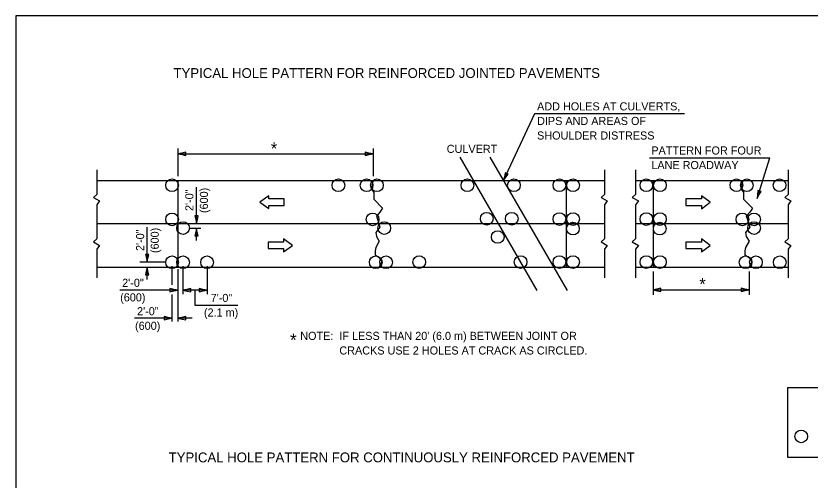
# Model space of a CAD drawing. Extents: x 2262084 to 2262714, y -3123394 to -3122994.
# Drawn here: x 2262084 to 2262366.4, y -3123159.6 to -3122994.3 of the extents above; entities that cross this region are included whole.
import ezdxf

# ---------------------------------------------------------------- set-up
doc = ezdxf.new("R2010")
doc.units = 0
for name, color, linetype in [('Default', 7, 'Continuous'), ('RD_Pr_Roadway_Dimensions', 7, 'Continuous'), ('RD_Pr_Roadway_Items', 7, 'Continuous'), ('RD_Pr_Roadway_Notes', 7, 'Continuous')]:
    doc.layers.add(name, color=color, linetype=linetype)

msp = doc.modelspace()

# ---------------------------------------------------------------- linework, layer by layer
at = {"layer": 'Default'}
msp.add_lwpolyline([(2262084.03, -3123394.33), (2262714.03, -3123394.33), (2262714.03, -3122994.33), (2262084.03, -3122994.33)], close=True, dxfattribs=at)
at = {"layer": 'RD_Pr_Roadway_Dimensions'}
for p, q in [((2262141.62, -3123041.54), (2262141.62, -3123051.38)), ((2262211.02, -3123041.54), (2262211.02, -3123051.38)), ((2262141.62, -3123043.42), (2262211.02, -3123043.42)), ((2262148.29, -3123068.34), (2262148.29, -3123055.34)), ((2262130.68, -3123082.04), (2262130.68, -3123069.53)), ((2262145.86, -3123069.86), (2262149.81, -3123069.86)), ((2262148.29, -3123074.3), (2262148.29, -3123069.86)), ((2262137.11, -3123082.04), (2262128.11, -3123082.04)), ((2262130.68, -3123088.14), (2262130.68, -3123083.73)), ((2262139.53, -3123083.4), (2262139.53, -3123090.04)), ((2262141.62, -3123084.45), (2262141.62, -3123103.12)), ((2262143.42, -3123083.4), (2262143.42, -3123093.33)), ((2262151.99, -3123083.4), (2262151.99, -3123093.33)), ((2262310.56, -3123085.26), (2262310.56, -3123093.57)), ((2262344.68, -3123085.26), (2262344.68, -3123093.57)), ((2262141.62, -3123092.01), (2262121, -3123092.01)), ((2262139.53, -3123093.5), (2262139.53, -3123103.12)), ((2262151.99, -3123092.01), (2262143.42, -3123092.01)), ((2262310.56, -3123091.88), (2262344.68, -3123091.88)), ((2262139.53, -3123101.97), (2262126.21, -3123101.97)), ((2262146.71, -3123101.97), (2262141.62, -3123101.97))]:
    msp.add_line(p, q, dxfattribs=at)
for points in [[(2262144.42, -3123044), (2262144.42, -3123043.42), (2262144.42, -3123042.83), (2262143.02, -3123043.18), (2262141.62, -3123043.42), (2262143.11, -3123043.69)], [(2262208.22, -3123042.83), (2262208.22, -3123043.42), (2262208.22, -3123044), (2262209.62, -3123043.66), (2262211.02, -3123043.42), (2262209.53, -3123043.15)], [(2262148.87, -3123065.54), (2262148.29, -3123065.54), (2262147.7, -3123065.54), (2262148.04, -3123066.94), (2262148.29, -3123068.34), (2262148.56, -3123066.85)], [(2262147.7, -3123072.66), (2262148.29, -3123072.66), (2262148.87, -3123072.66), (2262148.53, -3123071.26), (2262148.29, -3123069.86), (2262148.02, -3123071.35)], [(2262131.26, -3123079.25), (2262130.68, -3123079.24), (2262130.09, -3123079.24), (2262130.44, -3123080.64), (2262130.68, -3123082.04), (2262130.95, -3123080.55)], [(2262130.09, -3123086.53), (2262130.68, -3123086.53), (2262131.26, -3123086.53), (2262130.92, -3123085.13), (2262130.68, -3123083.73), (2262130.41, -3123085.22)], [(2262138.82, -3123091.42), (2262138.82, -3123092.01), (2262138.82, -3123092.6), (2262140.22, -3123092.25), (2262141.62, -3123092.01), (2262140.13, -3123091.74)], [(2262146.22, -3123092.6), (2262146.22, -3123092.01), (2262146.22, -3123091.42), (2262144.82, -3123091.77), (2262143.42, -3123092.01), (2262144.91, -3123092.28)], [(2262149.19, -3123091.42), (2262149.19, -3123092.01), (2262149.19, -3123092.6), (2262150.59, -3123092.25), (2262151.99, -3123092.01), (2262150.5, -3123091.74)], [(2262313.36, -3123092.47), (2262313.36, -3123091.88), (2262313.36, -3123091.3), (2262311.96, -3123091.64), (2262310.56, -3123091.88), (2262312.05, -3123092.16)], [(2262341.88, -3123091.3), (2262341.88, -3123091.88), (2262341.88, -3123092.47), (2262343.28, -3123092.13), (2262344.68, -3123091.88), (2262343.19, -3123091.61)], [(2262136.73, -3123101.39), (2262136.73, -3123101.97), (2262136.73, -3123102.56), (2262138.13, -3123102.22), (2262139.53, -3123101.97), (2262138.03, -3123101.7)], [(2262144.42, -3123102.56), (2262144.42, -3123101.97), (2262144.42, -3123101.39), (2262143.02, -3123101.73), (2262141.62, -3123101.97), (2262143.11, -3123102.25)]]:
    msp.add_lwpolyline(points, close=True, dxfattribs=at)
msp.add_lwpolyline([(2262147.71, -3123092.01), (2262147.71, -3123097.33), (2262162.91, -3123097.33)], dxfattribs=at)
at = {"layer": 'RD_Pr_Roadway_Items'}
for p, q in [((2262241.88, -3123044.62), (2262269.27, -3123092.06)), ((2262252.57, -3123044.62), (2262279.97, -3123092.06)), ((2262112.76, -3123052.95), (2262141.62, -3123052.95)), ((2262141.62, -3123052.95), (2262141.62, -3123083.73)), ((2262141.62, -3123052.95), (2262293.3, -3123052.95)), ((2262279.69, -3123052.95), (2262279.69, -3123083.73)), ((2262304.36, -3123052.95), (2262358.55, -3123052.95)), ((2262310.56, -3123052.95), (2262310.56, -3123083.73)), ((2262310.56, -3123052.95), (2262310.56, -3123083.73)), ((2262293.3, -3123068.34), (2262112.76, -3123068.34)), ((2262358.55, -3123068.34), (2262304.36, -3123068.34)), ((2262112.76, -3123083.73), (2262293.3, -3123083.73)), ((2262304.36, -3123083.73), (2262358.55, -3123083.73))]:
    msp.add_line(p, q, dxfattribs=at)
for points in [[(2262211.02, -3123052.95), (2262210.3, -3123055.75), (2262211.26, -3123057.2), (2262211.26, -3123059.61), (2262214.4, -3123062.75), (2262213.43, -3123064.19), (2262212.23, -3123065.64), (2262212.71, -3123067.09), (2262213.43, -3123069.5), (2262211.99, -3123071.43), (2262212.23, -3123072.88), (2262213.19, -3123074.57), (2262211.99, -3123076.74), (2262211.75, -3123077.94), (2262211.75, -3123079.39), (2262213.19, -3123080.36), (2262214.15, -3123081.81), (2262213.19, -3123083.73)], [(2262342.51, -3123052.95), (2262341.78, -3123055.75), (2262342.75, -3123057.2), (2262342.75, -3123059.61), (2262345.88, -3123062.75), (2262344.92, -3123064.19), (2262343.71, -3123065.64), (2262344.2, -3123067.09), (2262344.92, -3123069.5), (2262343.47, -3123071.43), (2262343.71, -3123072.88), (2262344.68, -3123074.57), (2262343.47, -3123076.74), (2262343.23, -3123077.94), (2262343.23, -3123079.39), (2262344.68, -3123080.36), (2262345.64, -3123081.81), (2262344.68, -3123083.73)]]:
    msp.add_lwpolyline(points, dxfattribs=at)
for points in [[(2262179.41, -3123061.8), (2262179.41, -3123059.48), (2262173.92, -3123059.48), (2262173.92, -3123058.33), (2262170.74, -3123060.64), (2262173.92, -3123062.95), (2262173.92, -3123061.8)], [(2262322.25, -3123059.49), (2262322.25, -3123061.8), (2262327.74, -3123061.8), (2262327.74, -3123062.96), (2262330.92, -3123060.64), (2262327.74, -3123058.33), (2262327.74, -3123059.49)], [(2262173.68, -3123074.88), (2262173.68, -3123077.19), (2262179.17, -3123077.19), (2262179.17, -3123078.35), (2262182.35, -3123076.04), (2262179.17, -3123073.72), (2262179.17, -3123074.88)], [(2262322.25, -3123074.88), (2262322.25, -3123077.19), (2262327.74, -3123077.19), (2262327.74, -3123078.35), (2262330.92, -3123076.04), (2262327.74, -3123073.72), (2262327.74, -3123074.88)]]:
    msp.add_lwpolyline(points, close=True, dxfattribs=at)
for centre in [(2262139.55, -3123054.64), (2262198.68, -3123054.64), (2262208.74, -3123054.64), (2262212.41, -3123054.64), (2262244.57, -3123054.64), (2262261.09, -3123054.64), (2262277.29, -3123054.64), (2262282.13, -3123054.64), (2262308.17, -3123054.64), (2262313, -3123054.64), (2262340.22, -3123054.64), (2262343.9, -3123054.64), (2262355.52, -3123054.64), (2262139.55, -3123066.79), (2262210.83, -3123066.79), (2262251.43, -3123066.53), (2262260.31, -3123066.53), (2262277.29, -3123066.65), (2262282.13, -3123066.65), (2262308.17, -3123066.65), (2262313, -3123066.65), (2262342.32, -3123066.79), (2262346.49, -3123066.79), (2262143.45, -3123069.85), (2262214.99, -3123069.86), (2262282.08, -3123070.06), (2262312.96, -3123070.06), (2262346.48, -3123069.85), (2262255.32, -3123073.04), (2262139.55, -3123082.04), (2262143.45, -3123082.04), (2262152.02, -3123082.04), (2262211.98, -3123082.04), (2262215.65, -3123082.04), (2262227.41, -3123081.96), (2262263.47, -3123081.96), (2262277.29, -3123081.96), (2262282.13, -3123081.96), (2262308.17, -3123081.96), (2262313, -3123081.96), (2262343.46, -3123082.04), (2262347.14, -3123082.04), (2262355.62, -3123082.04), (2262363.22, -3123144.01)]:
    msp.add_circle(centre, 2.25, dxfattribs=at)
at = {"layer": 'RD_Pr_Roadway_Notes'}
for p, q in [((2262257.39, -3123052.95), (2262268.54, -3123029.12)), ((2262268.54, -3123029.12), (2262321.79, -3123029.12)), ((2262309.28, -3123044.91), (2262352.11, -3123044.91)), ((2262347.55, -3123059.29), (2262352.11, -3123044.91)), ((2262112.76, -3123049.1), (2262112.76, -3123057.92)), ((2262293.3, -3123049.1), (2262293.3, -3123057.92)), ((2262304.36, -3123049.1), (2262304.36, -3123057.92)), ((2262358.55, -3123049.1), (2262358.55, -3123057.92)), ((2262112.76, -3123061.59), (2262112.76, -3123073.75)), ((2262293.3, -3123061.59), (2262293.3, -3123073.75)), ((2262304.36, -3123061.59), (2262304.36, -3123073.75)), ((2262358.55, -3123061.59), (2262358.55, -3123073.75)), ((2262112.76, -3123077.41), (2262112.76, -3123087.58)), ((2262293.3, -3123077.41), (2262293.3, -3123087.58)), ((2262304.36, -3123077.41), (2262304.36, -3123087.58)), ((2262358.55, -3123077.41), (2262358.55, -3123087.58))]:
    msp.add_line(p, q, dxfattribs=at)
for points in [[(2262259.1, -3123050.66), (2262258.57, -3123050.41), (2262258.04, -3123050.16), (2262257.76, -3123051.58), (2262257.39, -3123052.95), (2262258.27, -3123051.71)], [(2262348.95, -3123056.8), (2262348.39, -3123056.62), (2262347.84, -3123056.45), (2262347.74, -3123057.89), (2262347.55, -3123059.29), (2262348.26, -3123057.95)], [(2262358.34, -3123151.42), (2262405.54, -3123151.42), (2262405.54, -3123126.78), (2262358.34, -3123126.78)]]:
    msp.add_lwpolyline(points, close=True, dxfattribs=at)
for points in [[(2262112.76, -3123057.92), (2262111.57, -3123058.93), (2262113.75, -3123060.18), (2262112.76, -3123061.59)], [(2262293.3, -3123057.92), (2262292.1, -3123058.93), (2262294.28, -3123060.18), (2262293.3, -3123061.59)], [(2262304.36, -3123057.92), (2262303.17, -3123058.93), (2262305.34, -3123060.18), (2262304.36, -3123061.59)], [(2262358.55, -3123057.92), (2262357.36, -3123058.93), (2262359.54, -3123060.18), (2262358.55, -3123061.59)], [(2262112.76, -3123073.75), (2262111.57, -3123074.76), (2262113.75, -3123076.01), (2262112.76, -3123077.41)], [(2262293.3, -3123073.75), (2262292.1, -3123074.76), (2262294.28, -3123076.01), (2262293.3, -3123077.41)], [(2262304.36, -3123073.75), (2262303.17, -3123074.76), (2262305.34, -3123076.01), (2262304.36, -3123077.41)], [(2262358.55, -3123073.75), (2262357.36, -3123074.76), (2262359.54, -3123076.01), (2262358.55, -3123077.41)]]:
    msp.add_lwpolyline(points, dxfattribs=at)

# ---------------------------------------------------------------- texts
at = {"layer": 'RD_Pr_Roadway_Dimensions'}
for s, height, rotation, p in [('*', 4.32, 360, (2262174.68, -3123043.72)), ('2\'-0"', 2.88, 90, (2262147.14, -3123063.8)), ('(600)', 2.88, 90, (2262152.32, -3123064.51)), ('2\'-0"', 2.88, 90, (2262129.65, -3123078.03)), ('(600)', 2.88, 90, (2262134.83, -3123078.75)), ('2\'-0"', 2.88, 360, (2262121.82, -3123090.78)), ('*', 4.32, 360, (2262327.03, -3123091.97)), ('(600)', 2.88, 360, (2262121.11, -3123095.96)), ('7\'-0"', 2.88, 360, (2262153.28, -3123096.16)), ('2\'-0"', 2.88, 360, (2262127.11, -3123100.89)), ('(2.1 m)', 2.88, 360, (2262150.89, -3123101.34)), ('(600)', 2.88, 360, (2262126.4, -3123106.08))]:
    msp.add_text(s, height=height, rotation=rotation, dxfattribs=at).set_placement(p)
at = {"layer": 'RD_Pr_Roadway_Notes'}
for s, height, p in [('TYPICAL HOLE PATTERN FOR REINFORCED JOINTED PAVEMENTS', 3.5, (2262140.08, -3123016.44)), ('ADD HOLES AT CULVERTS,', 2.88, (2262269.33, -3123027.98)), ('DIPS AND AREAS OF ', 2.88, (2262269.33, -3123033.17)), ('SHOULDER DISTRESS', 2.88, (2262269.33, -3123038.35)), ('CULVERT', 2.88, (2262237.21, -3123043.11)), ('PATTERN FOR FOUR', 2.88, (2262309.95, -3123043.68)), ('LANE ROADWAY', 2.88, (2262309.95, -3123048.87)), ('*', 4.62, (2262181.48, -3123112.01)), ("NOTE:  IF LESS THAN 20' (6.0 m) BETWEEN JOINT OR", 2.88, (2262185.13, -3123109.67)), ('             CRACKS USE 2 HOLES AT CRACK AS CIRCLED.', 2.88, (2262185.13, -3123114.86)), ('TYPICAL HOLE PATTERN FOR CONTINUOUSLY REINFORCED PAVEMENT', 3.5, (2262138.35, -3123153.23))]:
    msp.add_text(s, height=height, rotation=360, dxfattribs=at).set_placement(p)

doc.saveas('drawing.dxf')
